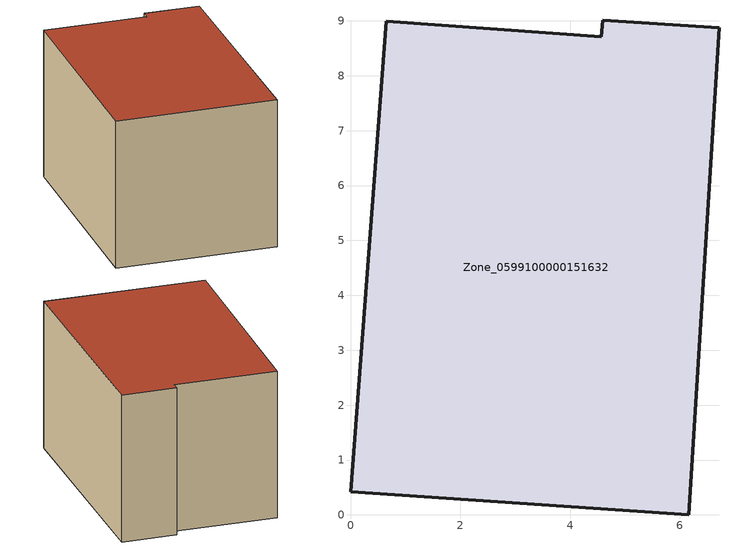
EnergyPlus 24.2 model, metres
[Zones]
Zone_0599100000151632
 floor ground (C_G): 6.16,0 0,0.43 0.65,8.99 4.57,8.71 4.59,9.01 6.71,8.87 z7.53
 wall outside (C_F): 4.59,9.01 4.57,8.71 0.65,8.99 0,0.43 6.16,0 6.71,8.87 4.59,9.01 z7.53:13.38
 roof outside (C_R): 6.16,0 6.71,8.87 4.59,9.01 4.57,8.71 0.65,8.99 0,0.43 z13.38
[BUILDING]
Pand.0599100000151632: North Axis=0; Terrain=City; Loads Convergence Tolerance Value=0.04; Temperature Convergence Tolerance Value=0.4; Solar Distribution=FullExterior; Maximum Number of Warmup Days=25; Minimum Number of Warmup Days=1
[Site:Location]
Rotterdam.The.Hague.AP_ZH_NLD Design_Conditions: Latitude=51.96; Longitude=4.45; Time Zone=1; Elevation=-4.5
[SITE:GROUNDTEMPERATURE:BUILDINGSURFACE]
18, 18, 18, 18, 18, 18, 18, 18, 18, 18, 18, 18
[MATERIAL] Thermal Absorptance=0.9; Solar Absorptance=0.7; Visible Absorptance=0.7
Name | Roughness | Thickness | Conductivity | Density | Specific Heat
G.TI.1946-1964 | MediumSmooth | 0.15 | 1 | 540 | 1210
F.TI.1946-1964 | Rough | 0.3 | 0.857143 | 1920 | 840
R.TI.1946-1964 | MediumRough | 0.2 | 0.277778 | 1500 | 1000
[CONSTRUCTION]
C_G: G.TI.1946-1964
C_F: F.TI.1946-1964
C_R: R.TI.1946-1964
[ZONE]
Zone_0599100000151632: Type=1; Multiplier=1; Ceiling Height=Autocalculate; Volume=Autocalculate; Floor Area=autocalculate; Part of Total Floor Area=Yes
[ZONEINFILTRATION:DESIGNFLOWRATE]
Infil_Zone_0599100000151632: Zone or ZoneList or Space or SpaceList=Zone_0599100000151632; Schedule=AlwaysOn; Design Flow Rate Calculation Method=Flow/Area; Flow Rate per Floor Area=0.003; Constant Term Coefficient=1; Temperature Term Coefficient=0; Velocity Term Coefficient=0; Velocity Squared Term Coefficient=0
[HVACTEMPLATE:ZONE:IDEALLOADSAIRSYSTEM]
Zone_0599100000151632: Maximum Heating Supply Air Temperature=50; Minimum Cooling Supply Air Temperature=13; Maximum Heating Supply Air Humidity Ratio=0.0156; Minimum Cooling Supply Air Humidity Ratio=0.0077; Heating Limit=NoLimit; Cooling Limit=NoLimit; Dehumidification Control Type=ConstantSensibleHeatRatio; Cooling Sensible Heat Ratio=0.7; Dehumidification Setpoint=60; Humidification Control Type=None; Humidification Setpoint=30; Outdoor Air Method=None; Outdoor Air Flow Rate per Person=0.00944; Outdoor Air Flow Rate per Zone Floor Area=0; Outdoor Air Flow Rate per Zone=0; Demand Controlled Ventilation Type=None; Outdoor Air Economizer Type=NoEconomizer; Heat Recovery Type=None; Sensible Heat Recovery Effectiveness=0.7; Latent Heat Recovery Effectiveness=0.65
[ZONECONTROL:THERMOSTAT]
ThermostatControl_Zone_0599100000151632: Zone or ZoneList=Zone_0599100000151632; Control Type Schedule=DualSetpointControlType; Control 1=Thermostat_Zone_0599100000151632; Temperature Difference Between Cutout And Setpoint=0
[THERMOSTATSETPOINT:DUALSETPOINT]
Thermostat_Zone_0599100000151632: Heating Setpoint Temperature Schedule=HeatingSetpoint_Zone_0599100000151632; Cooling Setpoint Temperature Schedule=CoolingSetpoint_Zone_0599100000151632
[SCHEDULE:COMPACT]
HeatingSetpoint_Zone_0599100000151632: Through: 12/31, For: AllDays, Until: 24:00, 21
CoolingSetpoint_Zone_0599100000151632: Through: 12/31, For: AllDays, Until: 24:00, 24
DualSetpointControlType: Through: 12/31, For: AllDays, Until: 24:00, 4
AlwaysOn: Through: 12/31, For: AllDays, Until: 24:00, 1
